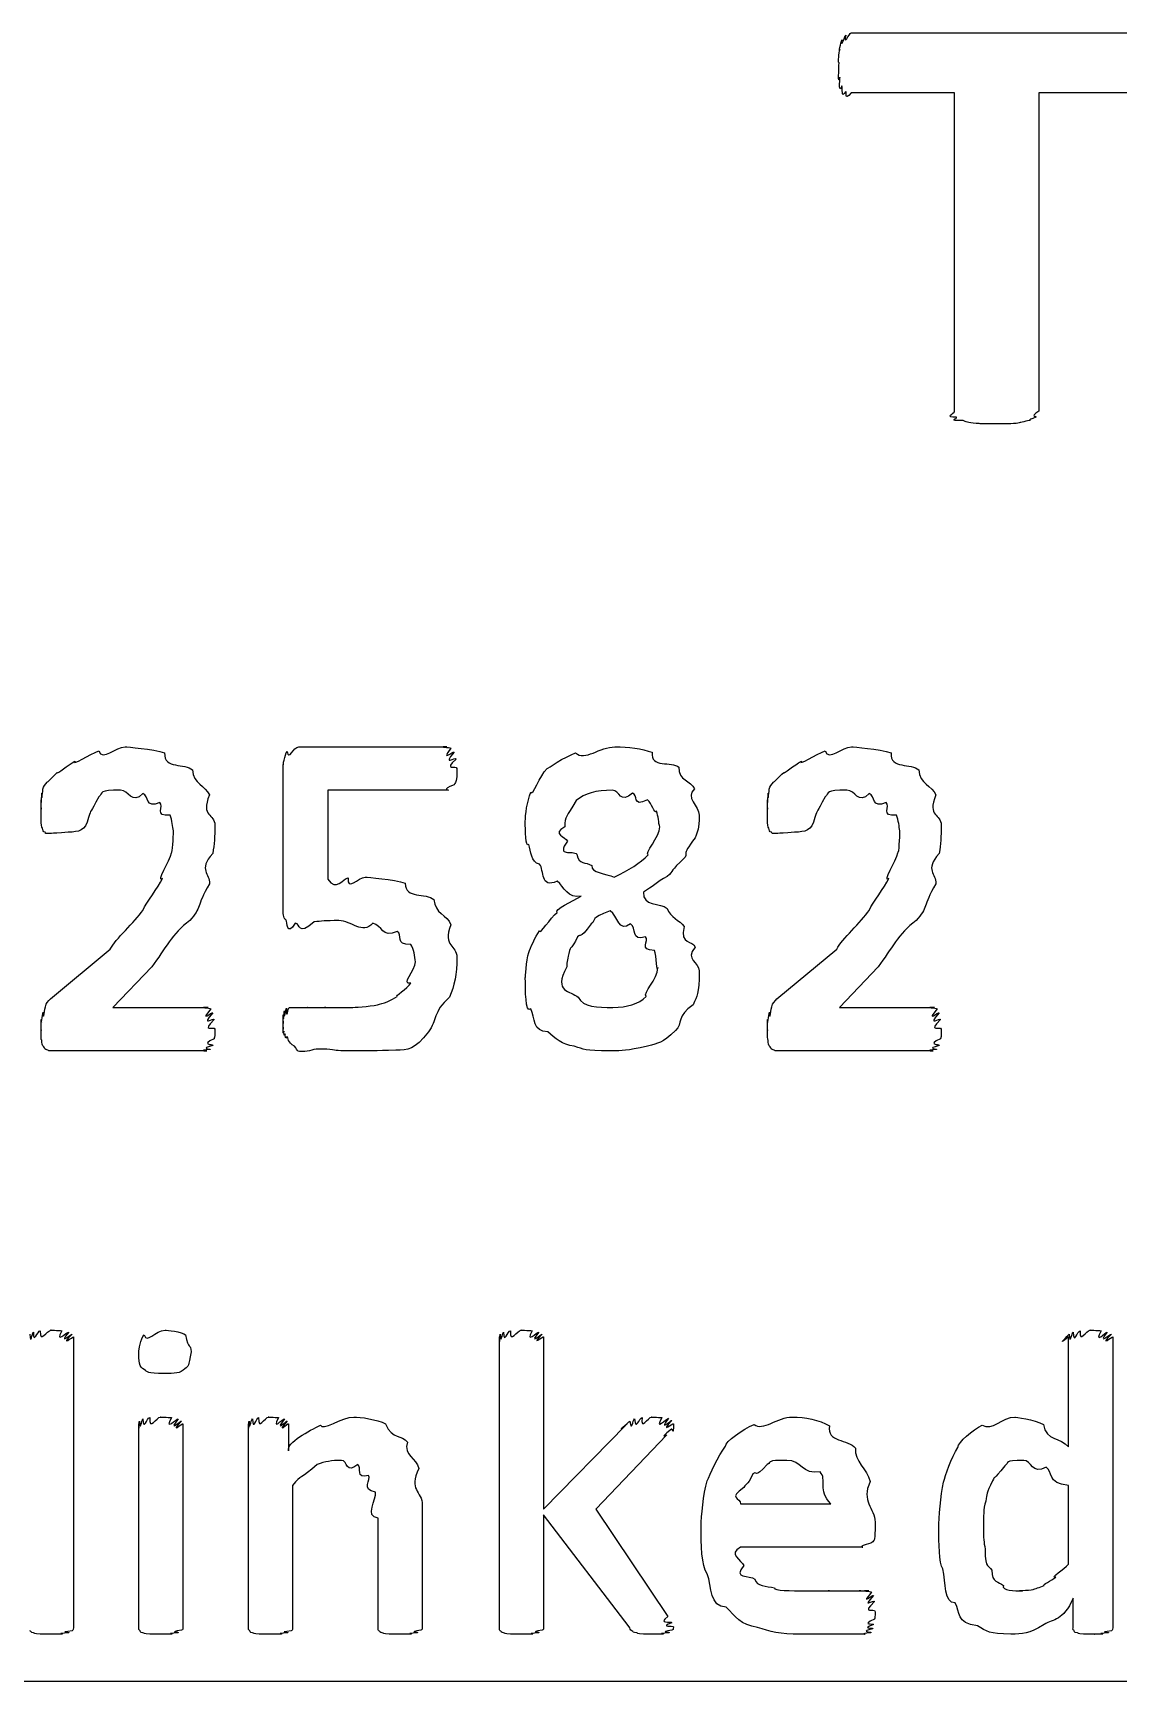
# Model space of a CAD drawing. Header units: millimetres. Extents: x 0 to 216, y 0 to 279.
# Drawn here: x 82.44 to 91.25, y 249.59 to 262.97 of the extents above; entities that cross this region are included whole.
import ezdxf

# ---------------------------------------------------------------- set-up
doc = ezdxf.new("R2010")
doc.units = ezdxf.units.MM
doc.layers.get('0').update_dxf_attribs({"linetype": 'CONTINUOUS'})

msp = doc.modelspace()

# ---------------------------------------------------------------- linework, layer by layer
at = {"color": 0}
for p, q in [((89.0845, 262.973), (91.4382, 262.973)), ((89.9223, 262.487), (89.0845, 262.487)), ((89.9223, 259.902), (89.9223, 262.487)), ((91.4382, 262.487), (90.606, 262.487)), ((90.606, 262.487), (90.606, 259.902)), ((84.5993, 257.176), (85.8008, 257.176)), ((84.4723, 255.875), (84.4723, 257.033)), ((85.8118, 256.824), (84.836, 256.824)), ((84.836, 256.824), (84.836, 256.101)), ((87.5302, 256.526), (87.5302, 256.526)), ((82.5846, 255.131), (83.0696, 255.534)), ((88.4813, 255.131), (88.9663, 255.534)), ((83.4058, 255.39), (83.0915, 255.06)), ((85.8834, 255.468), (85.8834, 255.468)), ((87.5136, 255.385), (87.5136, 255.385)), ((87.8498, 255.357), (87.8498, 255.357)), ((89.3025, 255.39), (88.9882, 255.06)), ((83.0915, 255.06), (83.8634, 255.06)), ((88.9882, 255.06), (89.7601, 255.06)), ((83.9184, 254.883), (83.9184, 254.883)), ((89.8151, 254.883), (89.8151, 254.883)), ((83.8521, 254.707), (82.6064, 254.707)), ((89.7488, 254.707), (88.5031, 254.707))]:
    msp.add_line(p, q, dxfattribs=at)
at = {"color": 152}
for p, q in [((82.7705, 252.385), (82.7705, 250.026)), ((86.2295, 250.026), (86.2295, 252.385)), ((86.5875, 252.385), (86.5875, 250.985)), ((90.8484, 251.492), (90.8484, 252.385)), ((91.2068, 252.385), (91.2068, 250.026)), ((83.7255, 252.264), (83.7255, 252.264)), ((83.3011, 250.026), (83.3011, 251.679)), ((83.6595, 251.679), (83.6595, 250.026)), ((84.1911, 250.026), (84.1911, 251.679)), ((84.5164, 251.679), (84.5164, 251.459)), ((86.5875, 250.985), (87.2546, 251.668)), ((87.5852, 251.586), (87.0119, 250.985)), ((84.5495, 251.178), (84.5495, 250.026)), ((90.8484, 250.539), (90.8484, 251.178)), ((85.6022, 251.018), (85.6022, 250.026)), ((87.2822, 250.031), (86.5875, 250.941)), ((86.5875, 250.941), (86.5875, 250.026)), ((87.0119, 250.985), (87.5965, 250.114)), ((88.1863, 251.029), (88.9194, 251.029)), ((85.2442, 250.026), (85.2442, 250.913)), ((89.2775, 250.88), (89.2775, 250.819)), ((89.1727, 250.676), (88.1863, 250.676)), ((90.8872, 250.031), (90.8872, 250.263)), ((87.6406, 250.031), (87.6406, 250.031)), ((61.0306, 249.59), (154.869, 249.59))]:
    msp.add_line(p, q, dxfattribs=at)
at = {"color": 0}
for points in [[(88.991, 262.84), (88.9811, 262.799), (88.9991, 262.898), (89.0076, 262.917)], [(89.0076, 262.917), (88.9991, 262.836), (89.0295, 262.947), (89.0404, 262.956)], [(89.0404, 262.956), (89.0214, 262.854), (89.0655, 262.973), (89.0845, 262.973)], [(88.9854, 262.73), (88.9744, 262.737), (88.9868, 262.81), (88.991, 262.84)], [(88.991, 262.614), (88.9744, 262.532), (88.9854, 262.686), (88.9854, 262.73)], [(89.0076, 262.543), (88.9811, 262.468), (88.9938, 262.584), (88.991, 262.614)], [(89.0404, 262.498), (88.9991, 262.432), (89.0185, 262.523), (89.0076, 262.543)], [(89.0845, 262.487), (89.0214, 262.413), (89.0517, 262.49), (89.0404, 262.498)], [(89.9389, 259.853), (89.8342, 259.848), (89.9223, 259.883), (89.9223, 259.902)], [(90.606, 259.902), (90.5245, 259.848), (90.5979, 259.866), (90.5838, 259.853)], [(89.9943, 259.825), (89.8564, 259.822), (89.9502, 259.842), (89.9389, 259.853)], [(90.0987, 259.803), (90.0247, 259.808), (90.019, 259.817), (89.9943, 259.825)], [(90.2642, 259.798), (90.1129, 259.798), (90.1428, 259.799), (90.0987, 259.803)], [(90.424, 259.803), (90.3594, 259.798), (90.3263, 259.798), (90.2642, 259.798)], [(90.5288, 259.825), (90.4476, 259.808), (90.4681, 259.81), (90.424, 259.803)], [(90.5838, 259.853), (90.4984, 259.822), (90.5538, 259.832), (90.5288, 259.825)], [(82.7828, 257.061), (82.7497, 257.014), (82.9056, 257.121), (82.9758, 257.143)], [(82.9758, 257.143), (83.0061, 257.058), (83.1162, 257.176), (83.1906, 257.176)], [(83.1906, 257.176), (83.2019, 257.176), (83.4182, 257.16), (83.5106, 257.127)], [(83.5106, 257.127), (83.5021, 256.992), (83.6771, 257.047), (83.7364, 256.989)], [(84.4723, 257.033), (84.4723, 257.011), (84.4832, 257.116), (84.5054, 257.138)], [(84.5054, 257.138), (84.5164, 257.058), (84.5577, 257.176), (84.5993, 257.176)], [(85.8008, 257.176), (85.725, 257.176), (85.8255, 257.172), (85.834, 257.165)], [(85.834, 257.165), (85.743, 257.044), (85.8531, 257.146), (85.8615, 257.132)], [(85.8615, 257.132), (85.7582, 257.014), (85.8739, 257.099), (85.8781, 257.077)], [(86.6151, 257), (86.6179, 256.996), (86.7544, 257.096), (86.8468, 257.127)], [(86.8468, 257.127), (86.9199, 257.058), (87.0451, 257.176), (87.1664, 257.176)], [(87.1664, 257.176), (87.2765, 257.176), (87.3841, 257.161), (87.4695, 257.132)], [(87.4695, 257.132), (87.449, 257), (87.6293, 257.062), (87.6847, 257.011)], [(88.6795, 257.061), (88.6464, 257.014), (88.8023, 257.121), (88.8725, 257.143)], [(88.8725, 257.143), (88.9028, 257.058), (89.0129, 257.176), (89.0873, 257.176)], [(89.0873, 257.176), (89.0986, 257.176), (89.3149, 257.16), (89.4073, 257.127)], [(89.4073, 257.127), (89.3988, 256.992), (89.5738, 257.047), (89.6331, 256.989)], [(82.5571, 256.89), (82.5581, 256.886), (82.6022, 256.934), (82.6396, 256.967)], [(82.6396, 256.967), (82.6354, 256.952), (82.7278, 257.03), (82.7828, 257.061)], [(83.7364, 256.989), (83.742, 256.874), (83.844, 256.862), (83.8743, 256.785)], [(85.8781, 257.077), (85.7649, 256.974), (85.8834, 257.033), (85.8834, 257)], [(85.8834, 257), (85.8834, 256.886), (85.8753, 256.901), (85.8615, 256.868)], [(86.4828, 256.807), (86.4969, 256.769), (86.5558, 256.945), (86.6151, 257)], [(87.6847, 257.011), (87.6804, 256.901), (87.7852, 256.903), (87.8113, 256.835)], [(88.4534, 256.89), (88.4548, 256.886), (88.4989, 256.934), (88.5363, 256.967)], [(88.5363, 256.967), (88.5321, 256.952), (88.6245, 257.03), (88.6795, 257.061)], [(89.6331, 256.989), (89.6387, 256.874), (89.7407, 256.862), (89.771, 256.785)], [(82.513, 256.801), (82.514, 256.705), (82.5197, 256.829), (82.5239, 256.84)], [(82.5239, 256.84), (82.5253, 256.848), (82.5419, 256.871), (82.5571, 256.89)], [(83.1522, 256.824), (82.973, 256.824), (83.0118, 256.804), (82.9758, 256.769)], [(83.3342, 256.796), (83.2418, 256.705), (83.221, 256.824), (83.1522, 256.824)], [(85.8615, 256.868), (85.7402, 256.824), (85.834, 256.824), (85.8118, 256.824)], [(87.1442, 256.824), (87.0148, 256.824), (86.9184, 256.796), (86.8521, 256.741)], [(87.3097, 256.801), (87.2063, 256.705), (87.2063, 256.824), (87.1442, 256.824)], [(87.8113, 256.835), (87.7316, 256.764), (87.8498, 256.697), (87.8498, 256.62)], [(88.4093, 256.801), (88.4107, 256.705), (88.4163, 256.829), (88.4206, 256.84)], [(88.4206, 256.84), (88.422, 256.848), (88.4382, 256.871), (88.4534, 256.89)], [(89.0489, 256.824), (88.8697, 256.824), (88.9081, 256.804), (88.8725, 256.769)], [(89.2309, 256.796), (89.1385, 256.705), (89.1177, 256.824), (89.0489, 256.824)], [(82.5073, 256.746), (82.5101, 256.676), (82.513, 256.786), (82.513, 256.801)], [(82.5073, 256.68), (82.5073, 256.636), (82.5073, 256.727), (82.5073, 256.746)], [(82.9758, 256.769), (82.9042, 256.632), (82.9151, 256.676), (82.8933, 256.603)], [(83.4718, 256.725), (83.348, 256.669), (83.3893, 256.777), (83.3342, 256.796)], [(83.5547, 256.62), (83.4224, 256.61), (83.5078, 256.694), (83.4718, 256.725)], [(83.8743, 256.785), (83.7999, 256.606), (83.9184, 256.631), (83.9184, 256.542)], [(86.4387, 256.57), (86.4387, 256.621), (86.4528, 256.733), (86.4828, 256.807)], [(86.8521, 256.741), (86.7696, 256.599), (86.7586, 256.617), (86.7586, 256.526)], [(87.431, 256.746), (87.3016, 256.68), (87.3566, 256.79), (87.3097, 256.801)], [(87.5026, 256.653), (87.4861, 256.628), (87.4642, 256.72), (87.431, 256.746)], [(88.404, 256.746), (88.4068, 256.676), (88.4093, 256.786), (88.4093, 256.801)], [(88.404, 256.68), (88.404, 256.636), (88.404, 256.727), (88.404, 256.746)], [(88.8725, 256.769), (88.8009, 256.632), (88.8118, 256.676), (88.7899, 256.603)], [(89.3685, 256.725), (89.2447, 256.669), (89.2859, 256.777), (89.2309, 256.796)], [(89.4514, 256.62), (89.3191, 256.61), (89.4045, 256.694), (89.3685, 256.725)], [(89.771, 256.785), (89.6966, 256.606), (89.8151, 256.631), (89.8151, 256.542)], [(82.5073, 256.581), (82.5073, 256.573), (82.5073, 256.643), (82.5073, 256.68)], [(82.5183, 256.515), (82.5101, 256.518), (82.5101, 256.555), (82.5073, 256.581)], [(82.8933, 256.603), (82.8629, 256.485), (82.8188, 256.489), (82.7278, 256.482)], [(83.5822, 256.493), (83.5766, 256.529), (83.5723, 256.578), (83.5547, 256.62)], [(86.4665, 256.383), (86.4387, 256.352), (86.4387, 256.504), (86.4387, 256.57)], [(87.5302, 256.526), (87.5192, 256.555), (87.5206, 256.615), (87.5026, 256.653)], [(87.8498, 256.62), (87.8498, 256.506), (87.8388, 256.496), (87.817, 256.438)], [(88.404, 256.581), (88.404, 256.573), (88.404, 256.643), (88.404, 256.68)], [(88.4149, 256.515), (88.4068, 256.518), (88.4068, 256.555), (88.404, 256.581)], [(88.7899, 256.603), (88.7596, 256.485), (88.7155, 256.489), (88.6245, 256.482)], [(89.4789, 256.493), (89.4733, 256.529), (89.469, 256.578), (89.4514, 256.62)], [(82.5405, 256.482), (82.5211, 256.485), (82.5253, 256.5), (82.5183, 256.515)], [(82.568, 256.471), (82.5362, 256.471), (82.5472, 256.474), (82.5405, 256.482)], [(82.7278, 256.482), (82.5623, 256.471), (82.5817, 256.471), (82.568, 256.471)], [(83.5656, 256.316), (83.5766, 256.312), (83.5822, 256.438), (83.5822, 256.493)], [(83.9184, 256.542), (83.9184, 256.441), (83.9128, 256.388), (83.9018, 256.311)], [(86.7586, 256.526), (86.651, 256.467), (86.7653, 256.446), (86.7805, 256.41)], [(87.4367, 256.3), (87.4007, 256.308), (87.5302, 256.445), (87.5302, 256.526)], [(87.817, 256.438), (87.6914, 256.272), (87.7686, 256.323), (87.7288, 256.272)], [(88.4372, 256.482), (88.4178, 256.485), (88.422, 256.5), (88.4149, 256.515)], [(88.4647, 256.471), (88.4329, 256.471), (88.4439, 256.474), (88.4372, 256.482)], [(88.6245, 256.482), (88.459, 256.471), (88.4784, 256.471), (88.4647, 256.471)], [(89.4623, 256.316), (89.4733, 256.312), (89.4789, 256.438), (89.4789, 256.493)], [(89.8151, 256.542), (89.8151, 256.441), (89.8095, 256.388), (89.7985, 256.311)], [(83.494, 256.107), (83.4362, 256.07), (83.5547, 256.253), (83.5656, 256.316)], [(83.9018, 256.311), (83.7777, 256.169), (83.881, 256.151), (83.8743, 256.063)], [(86.5547, 256.223), (86.4789, 256.239), (86.4884, 256.328), (86.4665, 256.383)], [(86.7805, 256.41), (86.6842, 256.275), (86.8246, 256.339), (86.8578, 256.305)], [(86.8578, 256.305), (86.8687, 256.213), (86.9308, 256.245), (86.9791, 256.212)], [(87.1608, 256.118), (87.2765, 256.173), (87.3732, 256.234), (87.4367, 256.3)], [(89.3907, 256.107), (89.3329, 256.07), (89.4514, 256.253), (89.4623, 256.316)], [(89.7985, 256.311), (89.6744, 256.169), (89.7777, 256.151), (89.771, 256.063)], [(86.698, 256.085), (86.5558, 256.021), (86.5946, 256.175), (86.5547, 256.223)], [(86.9791, 256.212), (86.9678, 256.151), (87.0906, 256.151), (87.1608, 256.118)], [(87.7288, 256.272), (87.6141, 256.169), (87.6459, 256.17), (87.5908, 256.124)], [(83.3342, 255.848), (83.3632, 255.916), (83.4566, 256.03), (83.494, 256.107)], [(83.8743, 256.063), (83.7639, 255.875), (83.8137, 255.875), (83.7145, 255.765)], [(84.836, 256.101), (84.9023, 255.997), (84.9602, 256.112), (85.0015, 256.112)], [(85.0015, 256.112), (84.9824, 256), (85.0868, 256.118), (85.1394, 256.118)], [(85.1394, 256.118), (85.1588, 256.118), (85.3722, 256.101), (85.4646, 256.068)], [(85.4646, 256.068), (85.4604, 255.937), (85.6326, 255.994), (85.6961, 255.936)], [(86.8909, 255.964), (86.7833, 255.937), (86.753, 256.044), (86.698, 256.085)], [(87.5908, 256.124), (87.5041, 256.077), (87.4709, 256.037), (87.3979, 255.997)], [(89.2309, 255.848), (89.2598, 255.916), (89.3533, 256.03), (89.3907, 256.107)], [(89.771, 256.063), (89.6606, 255.875), (89.7103, 255.875), (89.6112, 255.765)], [(85.6961, 255.936), (85.7031, 255.823), (85.8037, 255.812), (85.834, 255.732)], [(86.698, 255.831), (86.6704, 255.856), (86.8204, 255.922), (86.8909, 255.964)], [(87.3979, 255.997), (87.3869, 255.878), (87.5358, 255.911), (87.5908, 255.864)], [(83.0696, 255.534), (83.1095, 255.611), (83.2679, 255.756), (83.3342, 255.848)], [(83.7145, 255.765), (83.5685, 255.658), (83.5159, 255.534), (83.4058, 255.39)], [(84.4945, 255.771), (84.4723, 255.787), (84.4723, 255.823), (84.4723, 255.875)], [(84.5714, 255.743), (84.5012, 255.633), (84.5083, 255.752), (84.4945, 255.771)], [(84.7259, 255.754), (84.5855, 255.633), (84.6183, 255.743), (84.5714, 255.743)], [(84.9242, 255.765), (84.8141, 255.765), (84.781, 255.761), (84.7259, 255.754)], [(85.2001, 255.743), (85.1147, 255.647), (85.0304, 255.765), (84.9242, 255.765)], [(86.5547, 255.683), (86.5558, 255.647), (86.6429, 255.787), (86.698, 255.831)], [(87.128, 255.843), (86.9569, 255.783), (87.0176, 255.773), (86.9735, 255.738)], [(87.2931, 255.738), (87.1954, 255.662), (87.1897, 255.805), (87.128, 255.843)], [(87.5908, 255.864), (87.6141, 255.787), (87.6914, 255.771), (87.7288, 255.716)], [(88.9663, 255.534), (89.0062, 255.611), (89.1646, 255.756), (89.2309, 255.848)], [(89.6112, 255.765), (89.4652, 255.658), (89.4126, 255.534), (89.3025, 255.39)], [(85.3983, 255.677), (85.2731, 255.618), (85.2798, 255.728), (85.2001, 255.743)], [(85.5087, 255.572), (85.3765, 255.563), (85.4495, 255.651), (85.3983, 255.677)], [(85.834, 255.732), (85.7649, 255.548), (85.8834, 255.567), (85.8834, 255.468)], [(86.4665, 255.506), (86.4789, 255.541), (86.5173, 255.63), (86.5547, 255.683)], [(86.8634, 255.633), (86.8094, 255.525), (86.8109, 255.563), (86.7971, 255.523)], [(86.9735, 255.738), (86.8687, 255.596), (86.8923, 255.669), (86.8634, 255.633)], [(87.4145, 255.633), (87.2945, 255.596), (87.3442, 255.705), (87.2931, 255.738)], [(87.4861, 255.523), (87.3566, 255.525), (87.4476, 255.6), (87.4145, 255.633)], [(87.7288, 255.716), (87.6914, 255.563), (87.7976, 255.608), (87.817, 255.55)], [(85.5472, 255.429), (85.5416, 255.478), (85.5334, 255.531), (85.5087, 255.572)], [(86.4387, 255.302), (86.4387, 255.294), (86.4471, 255.443), (86.4665, 255.506)], [(86.7971, 255.523), (86.7805, 255.446), (86.7752, 255.437), (86.7752, 255.39)], [(87.5136, 255.385), (87.5083, 255.327), (87.5041, 255.481), (87.4861, 255.523)], [(87.817, 255.55), (87.7316, 255.446), (87.8498, 255.426), (87.8498, 255.357)], [(85.5087, 255.258), (85.4234, 255.239), (85.5472, 255.363), (85.5472, 255.429)], [(85.8834, 255.468), (85.8834, 255.327), (85.8629, 255.238), (85.8227, 255.142)], [(86.7752, 255.39), (86.662, 255.173), (86.8056, 255.2), (86.8687, 255.142)], [(87.4201, 255.148), (87.3898, 255.177), (87.5136, 255.286), (87.5136, 255.385)], [(87.8498, 255.357), (87.8498, 255.155), (87.8336, 255.162), (87.8004, 255.082)], [(85.3983, 255.148), (85.3722, 255.148), (85.4826, 255.214), (85.5087, 255.258)], [(86.4828, 255.049), (86.4387, 255.007), (86.4387, 255.206), (86.4387, 255.302)], [(82.5458, 255.076), (82.5429, 255.089), (82.5694, 255.112), (82.5846, 255.131)], [(85.029, 255.06), (85.0374, 255.06), (85.175, 255.066), (85.2385, 255.082)], [(85.2385, 255.082), (85.2798, 255.089), (85.3542, 255.118), (85.3983, 255.148)], [(85.8227, 255.142), (85.6851, 255.022), (85.725, 254.956), (85.652, 254.861)], [(86.8687, 255.142), (86.9047, 255.06), (87.0246, 255.06), (87.1499, 255.06)], [(87.1499, 255.06), (87.2656, 255.06), (87.3566, 255.089), (87.4201, 255.148)], [(87.8004, 255.082), (87.6653, 254.993), (87.7189, 254.93), (87.6572, 254.872)], [(88.4424, 255.076), (88.4396, 255.089), (88.4661, 255.112), (88.4813, 255.131)], [(82.5073, 254.961), (82.5101, 254.897), (82.5154, 255.002), (82.5239, 255.021)], [(82.5073, 254.878), (82.5073, 254.853), (82.5073, 254.938), (82.5073, 254.961)], [(82.5239, 255.021), (82.5253, 254.934), (82.5377, 255.057), (82.5458, 255.076)], [(83.8634, 255.06), (83.771, 255.06), (83.8771, 255.056), (83.8853, 255.049)], [(83.8853, 255.049), (83.7861, 254.927), (83.8976, 255.029), (83.9018, 255.016)], [(83.9018, 255.016), (83.7971, 254.897), (83.9128, 254.982), (83.9128, 254.961)], [(83.9128, 254.961), (83.7999, 254.853), (83.9184, 254.912), (83.9184, 254.883)], [(84.4723, 254.999), (84.4751, 254.917), (84.4793, 255.024), (84.4832, 255.032)], [(84.4723, 254.949), (84.4723, 254.886), (84.4723, 254.984), (84.4723, 254.999)], [(84.4723, 254.9), (84.4723, 254.85), (84.4723, 254.93), (84.4723, 254.949)], [(84.4832, 255.032), (84.4832, 254.934), (84.4917, 255.05), (84.4998, 255.054)], [(84.4998, 255.054), (84.4973, 254.941), (84.5136, 255.06), (84.522, 255.06)], [(84.522, 255.06), (84.5164, 255.06), (84.5495, 255.06), (84.5714, 255.06)], [(84.5714, 255.06), (84.5633, 255.06), (84.6296, 255.06), (84.6709, 255.06)], [(84.6709, 255.06), (84.6448, 255.06), (84.7605, 255.06), (84.8198, 255.06)], [(84.8198, 255.06), (84.7619, 255.06), (84.9478, 255.06), (85.029, 255.06)], [(86.6207, 254.861), (86.5008, 254.861), (86.5159, 254.974), (86.4828, 255.049)], [(88.404, 254.961), (88.4068, 254.897), (88.4121, 255.002), (88.4206, 255.021)], [(88.404, 254.878), (88.404, 254.853), (88.404, 254.938), (88.404, 254.961)], [(88.4206, 255.021), (88.422, 254.934), (88.4343, 255.057), (88.4424, 255.076)], [(89.7601, 255.06), (89.6676, 255.06), (89.7738, 255.056), (89.7819, 255.049)], [(89.7819, 255.049), (89.6828, 254.927), (89.7943, 255.029), (89.7985, 255.016)], [(89.7985, 255.016), (89.6938, 254.897), (89.8095, 254.982), (89.8095, 254.961)], [(89.8095, 254.961), (89.6966, 254.853), (89.8151, 254.912), (89.8151, 254.883)], [(82.513, 254.795), (82.5073, 254.787), (82.5073, 254.845), (82.5073, 254.878)], [(83.9184, 254.883), (83.9184, 254.798), (83.9156, 254.831), (83.9128, 254.806)], [(84.4779, 254.867), (84.4723, 254.82), (84.4723, 254.885), (84.4723, 254.9)], [(84.4889, 254.845), (84.4793, 254.806), (84.4808, 254.859), (84.4779, 254.867)], [(84.5054, 254.823), (84.486, 254.791), (84.4917, 254.836), (84.4889, 254.845)], [(84.5661, 254.745), (84.5054, 254.776), (84.5164, 254.815), (84.5054, 254.823)], [(85.652, 254.861), (85.5377, 254.714), (85.4893, 254.715), (85.3874, 254.713)], [(86.8355, 254.745), (86.7364, 254.758), (86.6786, 254.809), (86.6207, 254.861)], [(87.6572, 254.872), (87.5439, 254.762), (87.522, 254.774), (87.431, 254.745)], [(88.4093, 254.795), (88.404, 254.787), (88.404, 254.845), (88.404, 254.878)], [(89.8151, 254.883), (89.8151, 254.798), (89.8123, 254.831), (89.8095, 254.806)], [(82.5292, 254.74), (82.514, 254.743), (82.5154, 254.773), (82.513, 254.795)], [(82.5623, 254.713), (82.532, 254.718), (82.5405, 254.729), (82.5292, 254.74)], [(82.6064, 254.707), (82.5581, 254.707), (82.5761, 254.708), (82.5623, 254.713)], [(83.88, 254.718), (83.7667, 254.707), (83.8634, 254.707), (83.8521, 254.707)], [(83.9018, 254.751), (83.7861, 254.721), (83.8909, 254.725), (83.88, 254.718)], [(83.9128, 254.806), (83.7928, 254.751), (83.9047, 254.765), (83.9018, 254.751)], [(84.6875, 254.707), (84.5675, 254.693), (84.5993, 254.706), (84.5661, 254.745)], [(84.8526, 254.718), (84.781, 254.725), (84.734, 254.725), (84.6875, 254.707)], [(85.0512, 254.707), (84.9051, 254.707), (84.9147, 254.71), (84.8526, 254.718)], [(85.3874, 254.713), (85.2138, 254.707), (85.1726, 254.707), (85.0512, 254.707)], [(87.128, 254.707), (86.9086, 254.707), (86.9237, 254.719), (86.8355, 254.745)], [(87.431, 254.745), (87.2465, 254.707), (87.2409, 254.707), (87.128, 254.707)], [(88.4259, 254.74), (88.4107, 254.743), (88.4121, 254.773), (88.4093, 254.795)], [(88.459, 254.713), (88.4287, 254.718), (88.4372, 254.729), (88.4259, 254.74)], [(88.5031, 254.707), (88.4548, 254.707), (88.4728, 254.708), (88.459, 254.713)], [(89.7763, 254.718), (89.6634, 254.707), (89.7601, 254.707), (89.7488, 254.707)], [(89.7985, 254.751), (89.6828, 254.721), (89.7876, 254.725), (89.7763, 254.718)], [(89.8095, 254.806), (89.6895, 254.751), (89.8013, 254.765), (89.7985, 254.751)]]:
    msp.add_open_spline(points, degree=3, dxfattribs=at)
at = {"color": 152}
for points in [[(82.4177, 252.407), (82.4234, 252.308), (82.4343, 252.42), (82.4452, 252.423)], [(82.4452, 252.423), (82.448, 252.319), (82.4784, 252.435), (82.5003, 252.435)], [(82.5003, 252.435), (82.4964, 252.321), (82.5556, 252.44), (82.5885, 252.44)], [(82.5885, 252.44), (82.5666, 252.44), (82.6548, 252.437), (82.6766, 252.435)], [(82.6766, 252.435), (82.6135, 252.319), (82.7207, 252.431), (82.732, 252.423)], [(82.732, 252.423), (82.6396, 252.308), (82.7553, 252.414), (82.7595, 252.407)], [(82.7595, 252.407), (82.6505, 252.293), (82.7705, 252.392), (82.7705, 252.385)], [(83.3452, 252.402), (83.3632, 252.321), (83.4348, 252.44), (83.5159, 252.44)], [(83.5159, 252.44), (83.5244, 252.44), (83.651, 252.426), (83.6814, 252.402)], [(86.2295, 252.385), (86.2295, 252.293), (86.2309, 252.399), (86.2348, 252.407)], [(86.2348, 252.407), (86.2404, 252.308), (86.2513, 252.42), (86.2623, 252.423)], [(86.2623, 252.423), (86.2651, 252.319), (86.2954, 252.435), (86.3177, 252.435)], [(86.3177, 252.435), (86.3134, 252.321), (86.3727, 252.44), (86.4059, 252.44)], [(86.4059, 252.44), (86.3836, 252.44), (86.4718, 252.437), (86.4941, 252.435)], [(86.4941, 252.435), (86.4306, 252.319), (86.5382, 252.431), (86.5491, 252.423)], [(86.5491, 252.423), (86.4567, 252.308), (86.5724, 252.414), (86.5766, 252.407)], [(86.5766, 252.407), (86.4676, 252.297), (86.5875, 252.396), (86.5875, 252.385)], [(90.8484, 252.385), (90.7327, 252.293), (90.8498, 252.399), (90.854, 252.407)], [(90.854, 252.407), (90.8611, 252.308), (90.872, 252.42), (90.8872, 252.423)], [(90.8872, 252.423), (90.89, 252.315), (90.9204, 252.431), (90.9422, 252.435)], [(90.9422, 252.435), (90.9341, 252.321), (90.992, 252.44), (91.0248, 252.44)], [(91.0248, 252.44), (91.0043, 252.44), (91.0911, 252.437), (91.113, 252.435)], [(91.113, 252.435), (91.0484, 252.315), (91.1518, 252.426), (91.1627, 252.423)], [(91.1627, 252.423), (91.0745, 252.308), (91.1874, 252.414), (91.1959, 252.407)], [(91.1959, 252.407), (91.0883, 252.293), (91.2068, 252.392), (91.2068, 252.385)], [(83.3011, 252.264), (83.3011, 252.271), (83.3148, 252.375), (83.3452, 252.402)], [(83.6814, 252.402), (83.7008, 252.275), (83.7255, 252.332), (83.7255, 252.264)], [(83.3452, 252.12), (83.3011, 252.134), (83.3011, 252.193), (83.3011, 252.264)], [(83.7255, 252.264), (83.7008, 252.138), (83.7089, 252.151), (83.6757, 252.126)], [(83.5106, 252.087), (83.3589, 252.087), (83.3741, 252.098), (83.3452, 252.12)], [(83.6757, 252.126), (83.6387, 252.087), (83.5903, 252.087), (83.5106, 252.087)], [(83.3011, 251.679), (83.3011, 251.587), (83.3025, 251.693), (83.3067, 251.701)], [(83.3067, 251.701), (83.312, 251.602), (83.3229, 251.714), (83.3342, 251.718)], [(83.3342, 251.718), (83.3367, 251.613), (83.367, 251.729), (83.3893, 251.729)], [(83.3893, 251.729), (83.385, 251.616), (83.4443, 251.734), (83.4775, 251.734)], [(83.4775, 251.734), (83.4552, 251.734), (83.5434, 251.732), (83.5656, 251.729)], [(83.5656, 251.729), (83.5021, 251.613), (83.6097, 251.725), (83.6207, 251.718)], [(83.6207, 251.718), (83.5283, 251.602), (83.6443, 251.708), (83.6482, 251.701)], [(83.6482, 251.701), (83.5395, 251.587), (83.6595, 251.686), (83.6595, 251.679)], [(84.1911, 251.679), (84.1911, 251.587), (84.1925, 251.693), (84.1968, 251.701)], [(84.1968, 251.701), (84.1982, 251.602), (84.2091, 251.714), (84.2243, 251.718)], [(84.2243, 251.718), (84.2271, 251.613), (84.2546, 251.729), (84.274, 251.729)], [(84.274, 251.729), (84.2684, 251.616), (84.3234, 251.734), (84.3566, 251.734)], [(84.3566, 251.734), (84.3305, 251.734), (84.4116, 251.732), (84.4338, 251.729)], [(84.4338, 251.729), (84.3746, 251.613), (84.4723, 251.725), (84.4832, 251.718)], [(84.4832, 251.718), (84.3964, 251.602), (84.5012, 251.708), (84.5054, 251.701)], [(84.5054, 251.701), (84.4077, 251.587), (84.5164, 251.686), (84.5164, 251.679)], [(84.5164, 251.459), (84.4959, 251.528), (84.6899, 251.624), (84.7757, 251.668)], [(84.7757, 251.668), (84.7866, 251.616), (84.9535, 251.734), (85.0456, 251.734)], [(85.0456, 251.734), (85.0981, 251.734), (85.2343, 251.715), (85.3048, 251.679)], [(85.3048, 251.679), (85.3599, 251.543), (85.4371, 251.593), (85.4812, 251.531)], [(87.2546, 251.668), (87.1583, 251.587), (87.2765, 251.693), (87.2878, 251.701)], [(87.2878, 251.701), (87.2987, 251.602), (87.3111, 251.714), (87.3263, 251.718)], [(87.3263, 251.718), (87.3319, 251.613), (87.3647, 251.729), (87.3869, 251.729)], [(87.3869, 251.729), (87.376, 251.616), (87.4339, 251.734), (87.4642, 251.734)], [(87.4642, 251.734), (87.4377, 251.734), (87.5249, 251.732), (87.5467, 251.729)], [(87.5467, 251.729), (87.4818, 251.613), (87.5866, 251.726), (87.6018, 251.724)], [(87.624, 251.635), (87.5041, 251.536), (87.6032, 251.604), (87.5852, 251.586)], [(87.6018, 251.724), (87.5111, 251.605), (87.6254, 251.714), (87.6293, 251.707)], [(87.6293, 251.707), (87.522, 251.591), (87.6406, 251.69), (87.6406, 251.679)], [(87.6406, 251.679), (87.6406, 251.565), (87.6349, 251.649), (87.624, 251.635)], [(88.065, 251.497), (88.0607, 251.536), (88.204, 251.633), (88.2964, 251.674)], [(88.2964, 251.674), (88.3627, 251.616), (88.4908, 251.734), (88.6051, 251.734)], [(88.6051, 251.734), (88.7113, 251.734), (88.8227, 251.71), (88.9081, 251.663)], [(88.9081, 251.663), (88.8806, 251.525), (89.0626, 251.558), (89.1177, 251.481)], [(89.9502, 251.486), (89.9527, 251.532), (90.0712, 251.627), (90.1485, 251.668)], [(90.1485, 251.668), (90.2257, 251.616), (90.3139, 251.734), (90.4131, 251.734)], [(90.4131, 251.734), (90.4088, 251.734), (90.5743, 251.714), (90.6445, 251.674)], [(90.6445, 251.674), (90.6667, 251.536), (90.7824, 251.572), (90.8484, 251.492)], [(85.4812, 251.531), (85.4481, 251.422), (85.5557, 251.4), (85.5747, 251.316)], [(87.9161, 251.216), (87.9355, 251.263), (88.0015, 251.42), (88.065, 251.497)], [(89.1177, 251.481), (89.1081, 251.371), (89.2129, 251.313), (89.239, 251.211)], [(89.8342, 251.205), (89.8469, 251.256), (89.8977, 251.409), (89.9502, 251.486)], [(84.7478, 251.349), (84.6169, 251.223), (84.6183, 251.273), (84.5495, 251.178)], [(84.9464, 251.382), (84.8639, 251.382), (84.8141, 251.371), (84.7478, 251.349)], [(85.0787, 251.349), (84.981, 251.263), (84.9976, 251.382), (84.9464, 251.382)], [(85.1669, 251.26), (85.054, 251.223), (85.1147, 251.329), (85.0787, 251.349)], [(88.4012, 251.349), (88.2964, 251.223), (88.3186, 251.304), (88.2855, 251.272)], [(88.561, 251.382), (88.3874, 251.382), (88.4481, 251.371), (88.4012, 251.349)], [(88.8312, 251.288), (88.6852, 251.263), (88.6823, 251.382), (88.561, 251.382)], [(90.3305, 251.338), (90.2286, 251.205), (90.2561, 251.267), (90.231, 251.216)], [(90.4847, 251.382), (90.3139, 251.382), (90.3746, 251.367), (90.3305, 251.338)], [(90.6667, 251.327), (90.5524, 251.263), (90.5468, 251.382), (90.4847, 251.382)], [(85.2219, 251.123), (85.102, 251.146), (85.1916, 251.223), (85.1669, 251.26)], [(85.5747, 251.316), (85.4837, 251.139), (85.6022, 251.135), (85.6022, 251.018)], [(87.8664, 250.847), (87.8664, 250.926), (87.8829, 251.106), (87.9161, 251.216)], [(88.2855, 251.272), (88.2329, 251.161), (88.2315, 251.205), (88.2138, 251.161)], [(88.9194, 251.029), (88.8062, 251.139), (88.8929, 251.225), (88.8312, 251.288)], [(89.239, 251.211), (89.1589, 251.047), (89.2775, 250.997), (89.2775, 250.88)], [(89.7957, 250.831), (89.7957, 250.919), (89.8081, 251.095), (89.8342, 251.205)], [(90.231, 251.216), (90.1774, 251.106), (90.1869, 251.113), (90.176, 251.051)], [(90.8484, 251.178), (90.6695, 251.194), (90.7246, 251.293), (90.6667, 251.327)], [(85.2442, 250.913), (85.1285, 250.921), (85.2357, 251.07), (85.2219, 251.123)], [(88.2138, 251.161), (88.0787, 251.076), (88.1863, 251.076), (88.1863, 251.029)], [(90.176, 251.051), (90.1555, 250.981), (90.1594, 250.926), (90.1594, 250.863)], [(87.9161, 250.461), (87.8664, 250.524), (87.8664, 250.7), (87.8664, 250.847)], [(89.2775, 250.819), (89.2775, 250.72), (89.2665, 250.731), (89.2447, 250.709)], [(89.8289, 250.5), (89.7957, 250.547), (89.7957, 250.716), (89.7957, 250.831)], [(90.1594, 250.863), (90.1555, 250.731), (90.1622, 250.726), (90.1707, 250.66)], [(88.1863, 250.676), (88.0787, 250.621), (88.1944, 250.571), (88.2138, 250.527)], [(89.2447, 250.709), (89.1148, 250.676), (89.1977, 250.676), (89.1727, 250.676)], [(90.1707, 250.66), (90.1732, 250.485), (90.1996, 250.54), (90.2257, 250.489)], [(90.744, 250.434), (90.6956, 250.425), (90.8114, 250.497), (90.8484, 250.539)], [(88.0703, 250.191), (87.9355, 250.191), (87.9521, 250.354), (87.9161, 250.461)], [(88.2138, 250.527), (88.1158, 250.419), (88.2608, 250.45), (88.302, 250.417)], [(88.302, 250.417), (88.3144, 250.357), (88.3955, 250.363), (88.4618, 250.346)], [(89.928, 250.224), (89.8398, 250.216), (89.8507, 250.392), (89.8289, 250.5)], [(90.2257, 250.489), (90.2257, 250.385), (90.2822, 250.401), (90.3192, 250.367)], [(90.6501, 250.367), (90.6293, 250.37), (90.7108, 250.407), (90.744, 250.434)], [(88.4618, 250.346), (88.4467, 250.323), (88.6079, 250.323), (88.7042, 250.323)], [(88.7042, 250.323), (88.7374, 250.323), (88.8488, 250.323), (88.9081, 250.323)], [(88.9081, 250.323), (88.8545, 250.323), (89.0157, 250.323), (89.057, 250.323)], [(89.057, 250.323), (89.057, 250.323), (89.1357, 250.323), (89.1618, 250.323)], [(89.1618, 250.323), (89.1124, 250.323), (89.2129, 250.323), (89.2281, 250.323)], [(89.2281, 250.323), (89.1371, 250.323), (89.2457, 250.319), (89.25, 250.312)], [(89.25, 250.312), (89.148, 250.194), (89.2623, 250.299), (89.2665, 250.285)], [(89.2665, 250.285), (89.1565, 250.169), (89.2722, 250.257), (89.2722, 250.235)], [(90.3192, 250.367), (90.303, 250.323), (90.4102, 250.323), (90.4737, 250.323)], [(90.4737, 250.323), (90.3937, 250.323), (90.5316, 250.326), (90.5619, 250.334)], [(90.5619, 250.334), (90.5701, 250.337), (90.6198, 250.352), (90.6501, 250.367)], [(90.8872, 250.263), (90.799, 250.073), (90.7302, 250.099), (90.6501, 250.048)], [(88.3239, 250.026), (88.1888, 250.044), (88.1394, 250.117), (88.0703, 250.191)], [(89.2722, 250.235), (89.1589, 250.125), (89.2775, 250.186), (89.2775, 250.153)], [(89.2775, 250.153), (89.2775, 250.07), (89.275, 250.11), (89.2722, 250.092)], [(90.11, 250.037), (89.9308, 250.062), (89.9749, 250.147), (89.928, 250.224)], [(82.4452, 249.982), (82.4234, 249.984), (82.4248, 249.994), (82.4177, 249.998)], [(82.7595, 249.998), (82.6396, 249.984), (82.7458, 249.989), (82.732, 249.982)], [(82.7705, 250.026), (82.7677, 249.995), (82.7663, 250.005), (82.7595, 249.998)], [(83.3067, 250.004), (83.3011, 249.999), (83.3011, 250.017), (83.3011, 250.026)], [(83.3342, 249.982), (83.312, 249.984), (83.3134, 249.995), (83.3067, 250.004)], [(83.6482, 250.004), (83.5283, 249.984), (83.6344, 249.989), (83.6207, 249.982)], [(83.6595, 250.026), (83.6567, 249.999), (83.6553, 250.01), (83.6482, 250.004)], [(84.1968, 250.004), (84.1911, 249.999), (84.1911, 250.017), (84.1911, 250.026)], [(84.2243, 249.982), (84.2024, 249.984), (84.2038, 249.995), (84.1968, 250.004)], [(84.5386, 249.998), (84.4187, 249.984), (84.5249, 249.989), (84.5111, 249.982)], [(84.5495, 250.026), (84.5467, 249.995), (84.5453, 250.005), (84.5386, 249.998)], [(85.2495, 249.998), (85.2456, 249.995), (85.2442, 250.015), (85.2442, 250.026)], [(85.277, 249.982), (85.2565, 249.984), (85.2565, 249.994), (85.2495, 249.998)], [(85.5913, 250.004), (85.4728, 249.984), (85.5775, 249.989), (85.5638, 249.982)], [(85.6022, 250.026), (85.6022, 249.999), (85.5984, 250.01), (85.5913, 250.004)], [(86.2348, 249.998), (86.2295, 249.995), (86.2295, 250.015), (86.2295, 250.026)], [(86.2623, 249.982), (86.2404, 249.984), (86.2418, 249.994), (86.2348, 249.998)], [(86.5766, 250.004), (86.4567, 249.984), (86.5628, 249.989), (86.5491, 249.982)], [(86.5875, 250.026), (86.5851, 249.999), (86.5837, 250.01), (86.5766, 250.004)], [(87.3044, 249.998), (87.2906, 249.999), (87.2892, 250.02), (87.2822, 250.031)], [(87.3428, 249.982), (87.3097, 249.982), (87.3153, 249.99), (87.3044, 249.998)], [(87.5965, 250.114), (87.5083, 250.048), (87.6212, 250.078), (87.6293, 250.064)], [(87.6293, 250.004), (87.5111, 249.984), (87.6184, 249.989), (87.6074, 249.982)], [(87.6293, 250.064), (87.522, 250.022), (87.6406, 250.042), (87.6406, 250.031)], [(87.6406, 250.031), (87.6406, 249.999), (87.6364, 250.01), (87.6293, 250.004)], [(88.6714, 249.971), (88.5059, 249.971), (88.423, 249.989), (88.3239, 250.026)], [(89.2609, 250.015), (89.1452, 249.989), (89.2514, 249.993), (89.2447, 249.982)], [(89.2665, 250.048), (89.1522, 250.01), (89.2637, 250.026), (89.2609, 250.015)], [(89.2722, 250.092), (89.1565, 250.037), (89.2694, 250.062), (89.2665, 250.048)], [(90.3799, 249.971), (90.1996, 249.971), (90.1869, 249.993), (90.11, 250.037)], [(90.6501, 250.048), (90.5192, 249.971), (90.4794, 249.971), (90.3799, 249.971)], [(90.8925, 250.004), (90.8763, 249.999), (90.8872, 250.02), (90.8872, 250.031)], [(90.9204, 249.982), (90.8872, 249.984), (90.8995, 249.995), (90.8925, 250.004)], [(91.1959, 249.998), (91.0773, 249.984), (91.1849, 249.989), (91.1737, 249.982)], [(91.2068, 250.026), (91.2068, 249.995), (91.2026, 250.005), (91.1959, 249.998)], [(82.5003, 249.971), (82.448, 249.973), (82.459, 249.978), (82.4452, 249.982)], [(82.5885, 249.971), (82.4964, 249.971), (82.5253, 249.971), (82.5003, 249.971)], [(82.6766, 249.971), (82.5666, 249.971), (82.6244, 249.971), (82.5885, 249.971)], [(82.732, 249.982), (82.6135, 249.973), (82.7017, 249.973), (82.6766, 249.971)], [(83.3893, 249.971), (83.3367, 249.973), (83.348, 249.978), (83.3342, 249.982)], [(83.4775, 249.971), (83.385, 249.971), (83.414, 249.971), (83.3893, 249.971)], [(83.5656, 249.971), (83.4552, 249.971), (83.5131, 249.971), (83.4775, 249.971)], [(83.6207, 249.982), (83.5021, 249.973), (83.5903, 249.973), (83.5656, 249.971)], [(84.2793, 249.971), (84.2271, 249.973), (84.238, 249.978), (84.2243, 249.982)], [(84.3675, 249.971), (84.2754, 249.971), (84.3044, 249.971), (84.2793, 249.971)], [(84.4557, 249.971), (84.3456, 249.971), (84.4035, 249.971), (84.3675, 249.971)], [(84.5111, 249.982), (84.3926, 249.973), (84.4808, 249.973), (84.4557, 249.971)], [(85.3324, 249.971), (85.2826, 249.973), (85.2911, 249.978), (85.277, 249.982)], [(85.4258, 249.971), (85.3295, 249.971), (85.3571, 249.971), (85.3324, 249.971)], [(85.5087, 249.971), (85.3997, 249.971), (85.459, 249.971), (85.4258, 249.971)], [(85.5638, 249.982), (85.4481, 249.973), (85.5334, 249.973), (85.5087, 249.971)], [(86.3177, 249.971), (86.2651, 249.973), (86.2764, 249.978), (86.2623, 249.982)], [(86.4059, 249.971), (86.3134, 249.971), (86.3424, 249.971), (86.3177, 249.971)], [(86.4941, 249.971), (86.3836, 249.971), (86.4415, 249.971), (86.4059, 249.971)], [(86.5491, 249.982), (86.4306, 249.973), (86.5188, 249.973), (86.4941, 249.971)], [(87.3979, 249.971), (87.3386, 249.973), (87.3566, 249.978), (87.3428, 249.982)], [(87.4808, 249.971), (87.3827, 249.971), (87.4201, 249.971), (87.3979, 249.971)], [(87.5577, 249.971), (87.449, 249.971), (87.5136, 249.971), (87.4808, 249.971)], [(87.6074, 249.982), (87.4889, 249.973), (87.5799, 249.973), (87.5577, 249.971)], [(88.8862, 249.971), (88.7155, 249.971), (88.7483, 249.971), (88.6714, 249.971)], [(89.0626, 249.971), (88.9649, 249.971), (88.9522, 249.971), (88.8862, 249.971)], [(89.1893, 249.971), (89.0683, 249.971), (89.1134, 249.971), (89.0626, 249.971)], [(89.2447, 249.982), (89.1342, 249.971), (89.2224, 249.971), (89.1893, 249.971)], [(90.9697, 249.971), (90.9119, 249.973), (90.9341, 249.978), (90.9204, 249.982)], [(91.0526, 249.971), (90.9532, 249.971), (90.992, 249.971), (90.9697, 249.971)], [(91.1243, 249.971), (91.011, 249.971), (91.0773, 249.971), (91.0526, 249.971)], [(91.1737, 249.982), (91.0551, 249.973), (91.1461, 249.973), (91.1243, 249.971)]]:
    msp.add_open_spline(points, degree=3, dxfattribs=at)

doc.saveas('drawing.dxf')
